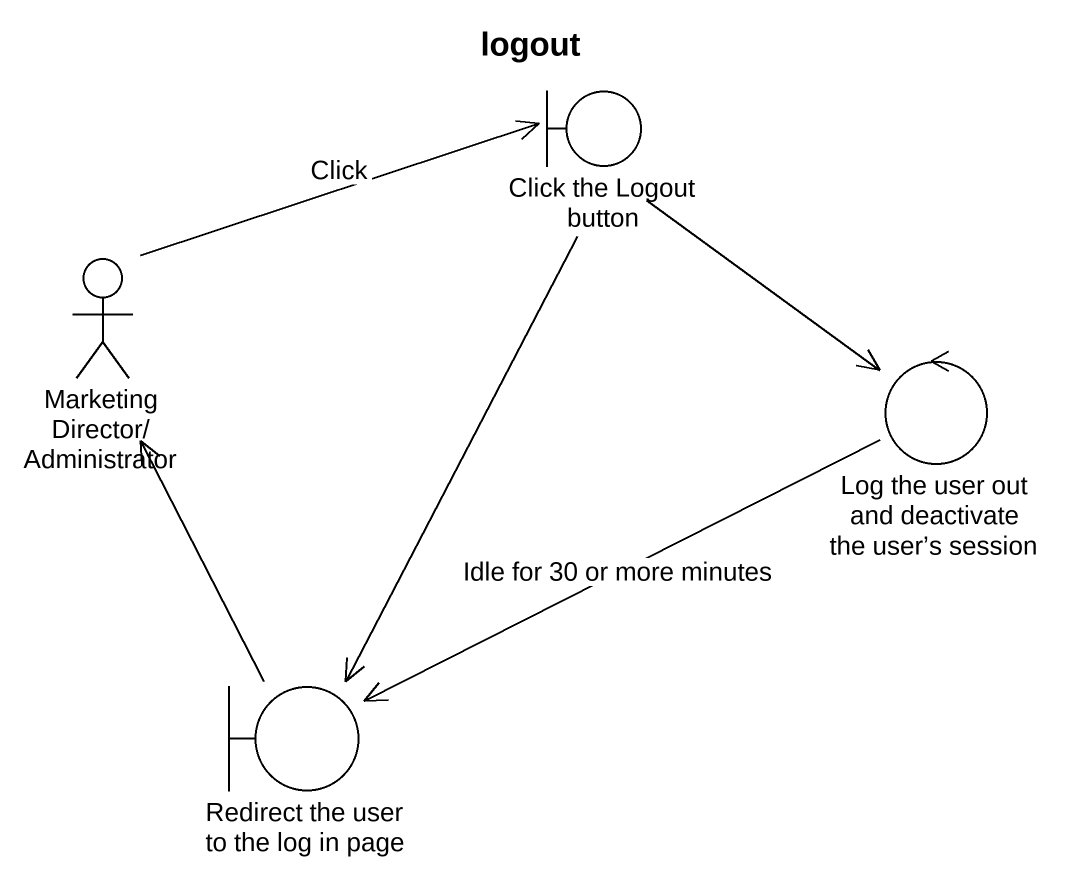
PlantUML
@startuml
title logout
boundary "Click the Logout button" as Click_the_Logout_button
actor "Marketing Director/Administrator" as Marketing_Director
control "Log the user out and deactivate the user’s session" as Log_the_user_out_and
boundary "Redirect the user to the log in page" as Redirect_the_user_to_the
Click_the_Logout_button --> Log_the_user_out_and
Click_the_Logout_button --> Redirect_the_user_to_the
Marketing_Director -right-> Click_the_Logout_button : Click
Log_the_user_out_and -left-> Redirect_the_user_to_the : Idle for 30 or more minutes
Redirect_the_user_to_the -up-> Marketing_Director
@enduml
